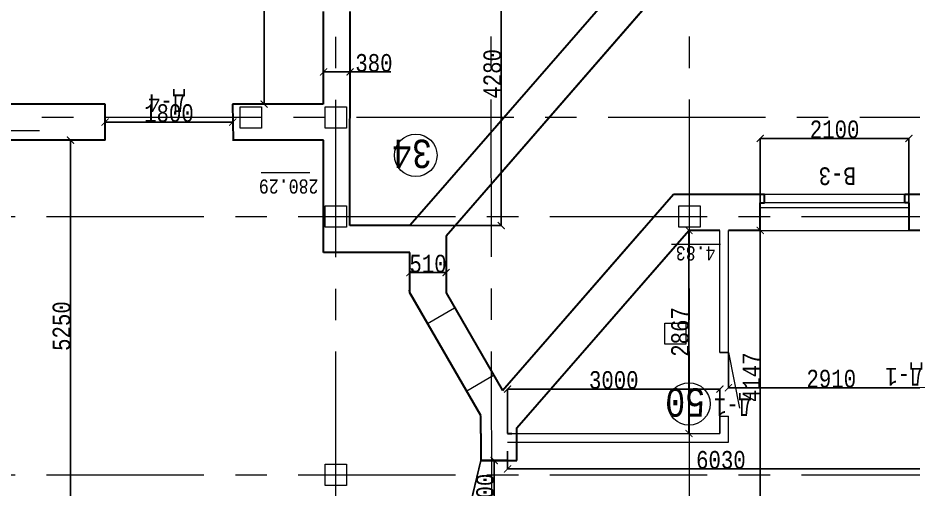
# Model space of a CAD drawing. Header units: millimetres. Extents: x -689206 to 4969298, y -1019800 to 703299.
# Drawn here: x -93654 to -81003, y -573463 to -566811 of the extents above; entities that cross this region are included whole.
import ezdxf

# ---------------------------------------------------------------- set-up
doc = ezdxf.new("R2010")
doc.units = ezdxf.units.MM
doc.linetypes.add('осеваяX2', pattern=[101.6, 63.5, -12.7, 12.7, -12.7])
for name, color, linetype, lineweight in [('несущие', 7, 'Continuous', 30), ('ОКНА', 250, 'Continuous', 20), ('ПЕРЕГОРОДКИ', 252, 'Continuous', 9), ('РАЗМЕРЫ', 7, 'Continuous', 9), ('стены', 7, 'Continuous', 20)]:
    doc.layers.add(name, color=color, linetype=linetype, lineweight=lineweight)
doc.layers.add('четотам', color=7, linetype='Continuous')
doc.styles.add('Аннотативный', font='isocteur.ttf', dxfattribs={"width": 0.7, "height": 250})
doc.dimstyles.new('Аннотативный', dxfattribs={"dimscale": 0, "dimtxt": 250, "dimasz": 100, "dimexe": 1.25, "dimexo": 0.625, "dimtad": 1, "dimdec": 0, "dimtxsty": 'Аннотативный', "dimblk": 'ARCHTICK', "dimcen": 2.5, "dimadec": 0, "dimazin": 0, "dimtfac": 1, "dimtdec": 0, "dimtmove": 0, "dimatfit": 3, "dimfxl": 1, "dimarcsym": 0})

# ---------------------------------------------------------------- blocks, each defined once
blk = doc.blocks.new('_ArchTick')
at = {"color": 0, "linetype": 'ByBlock', "const_width": 0.15}
blk.add_lwpolyline([(-0.5, -0.5), (0.5, 0.5)], dxfattribs=at)
blk = doc.blocks.new('*D3311')
at = {"layer": 'Defpoints', "color": 0, "lineweight": 0, "transparency": 16777216}
for p in [(-90617, -568244), (-92421, -568282), (-90617, -568282)]:
    blk.add_point(p, dxfattribs=at)
at = {"layer": 'стены', "color": 0, "lineweight": -2, "transparency": 16777216}
for p, q in [((-90617, -568244), (-90617, -568283)), ((-92421, -568281), (-92421, -568280)), ((-92421, -568282), (-90617, -568282))]:
    blk.add_line(p, q, dxfattribs=at)
at = {"layer": 'стены', "color": 0, "lineweight": -2, "transparency": 16777216, "xscale": 100, "yscale": 100, "zscale": 100, "rotation": 180}
blk.add_blockref('_ArchTick', (-92421, -568282), dxfattribs=at)
at = {"layer": 'стены', "color": 0, "lineweight": -2, "transparency": 16777216, "xscale": 100, "yscale": 100, "zscale": 100}
blk.add_blockref('_ArchTick', (-90617, -568282), dxfattribs=at)
at = {"layer": 'стены', "color": 0, "lineweight": 5, "transparency": 16777216, "insert": (-91519, -568156), "char_height": 250, "attachment_point": 5, "style": 'Аннотативный'}
blk.add_mtext('1800', dxfattribs=at)
blk = doc.blocks.new('*D3359')
at = {"layer": 'Defpoints', "color": 0, "lineweight": 0, "transparency": 16777216}
for p in [(-83613, -571535), (-80704, -571535), (-80704, -572032)]:
    blk.add_point(p, dxfattribs=at)
at = {"layer": 'стены', "color": 0, "lineweight": -2, "transparency": 16777216}
for p, q in [((-83613, -571536), (-83613, -572033)), ((-80704, -571536), (-80704, -572033)), ((-83613, -572032), (-80704, -572032))]:
    blk.add_line(p, q, dxfattribs=at)
at = {"layer": 'стены', "color": 0, "lineweight": -2, "transparency": 16777216, "xscale": 100, "yscale": 100, "zscale": 100, "rotation": 180}
blk.add_blockref('_ArchTick', (-83613, -572032), dxfattribs=at)
at = {"layer": 'стены', "color": 0, "lineweight": -2, "transparency": 16777216, "xscale": 100, "yscale": 100, "zscale": 100}
blk.add_blockref('_ArchTick', (-80704, -572032), dxfattribs=at)
at = {"layer": 'стены', "color": 0, "lineweight": 5, "transparency": 16777216, "insert": (-82159, -571906), "char_height": 250, "attachment_point": 5, "style": 'Аннотативный'}
blk.add_mtext('2910', dxfattribs=at)
blk = doc.blocks.new('*D3360')
at = {"layer": 'Defpoints', "color": 0, "lineweight": 0, "transparency": 16777216}
for p in [(-86923, -573059), (-86923, -573959), (-86923, -573959)]:
    blk.add_point(p, dxfattribs=at)
at = {"layer": 'стены', "color": 0, "lineweight": -2, "transparency": 16777216}
for p, q in [((-86924, -573059), (-86925, -573059)), ((-86923, -573059), (-86923, -573959)), ((-86924, -573959), (-86925, -573959))]:
    blk.add_line(p, q, dxfattribs=at)
at = {"layer": 'стены', "color": 0, "lineweight": -2, "transparency": 16777216, "xscale": 100, "yscale": 100, "zscale": 100}
for p, rotation in [((-86923, -573059), 90), ((-86923, -573959), 270)]:
    blk.add_blockref('_ArchTick', p, dxfattribs=dict(at, rotation=rotation))
at = {"layer": 'стены', "color": 0, "lineweight": 5, "transparency": 16777216, "insert": (-87049, -573509), "char_height": 250, "attachment_point": 5, "rotation": 90, "style": 'Аннотативный'}
blk.add_mtext('900', dxfattribs=at)
blk = doc.blocks.new('*D3362')
at = {"layer": 'Defpoints', "color": 0, "lineweight": 0, "transparency": 16777216}
for p in [(-80704, -572799), (-86733, -572929), (-80704, -573178)]:
    blk.add_point(p, dxfattribs=at)
at = {"layer": 'стены', "color": 0, "lineweight": -2, "transparency": 16777216}
for p, q in [((-80704, -572799), (-80704, -573179)), ((-86733, -572929), (-86733, -573179)), ((-86733, -573178), (-80704, -573178))]:
    blk.add_line(p, q, dxfattribs=at)
at = {"layer": 'стены', "color": 0, "lineweight": -2, "transparency": 16777216, "xscale": 100, "yscale": 100, "zscale": 100, "rotation": 180}
blk.add_blockref('_ArchTick', (-86733, -573178), dxfattribs=at)
at = {"layer": 'стены', "color": 0, "lineweight": -2, "transparency": 16777216, "xscale": 100, "yscale": 100, "zscale": 100}
blk.add_blockref('_ArchTick', (-80704, -573178), dxfattribs=at)
at = {"layer": 'стены', "color": 0, "lineweight": 5, "transparency": 16777216, "insert": (-83719, -573052), "char_height": 250, "attachment_point": 5, "style": 'Аннотативный'}
blk.add_mtext('6030', dxfattribs=at)
blk = doc.blocks.new('*D3354')
at = {"layer": 'Defpoints', "color": 0, "lineweight": 0, "transparency": 16777216}
for p in [(-83162, -569811), (-83162, -573959), (-83162, -573959)]:
    blk.add_point(p, dxfattribs=at)
at = {"layer": 'РАЗМЕРЫ', "color": 0, "lineweight": -2, "transparency": 16777216}
for p, q in [((-83163, -569811), (-83163, -569811)), ((-83162, -569811), (-83162, -573959)), ((-83163, -573959), (-83163, -573959))]:
    blk.add_line(p, q, dxfattribs=at)
at = {"layer": 'РАЗМЕРЫ', "color": 0, "lineweight": -2, "transparency": 16777216, "xscale": 100, "yscale": 100, "zscale": 100}
for p, rotation in [((-83162, -569811), 90), ((-83162, -573959), 270)]:
    blk.add_blockref('_ArchTick', p, dxfattribs=dict(at, rotation=rotation))
at = {"layer": 'РАЗМЕРЫ', "color": 0, "lineweight": 5, "transparency": 16777216, "insert": (-83288, -571885), "char_height": 250, "attachment_point": 5, "rotation": 90, "style": 'Аннотативный'}
blk.add_mtext('4147', dxfattribs=at)
blk = doc.blocks.new('*D3418')
at = {"layer": 'Defpoints', "color": 0, "linetype": 'ByBlock', "lineweight": 0, "transparency": 16777216}
for p in [(-81062, -568512), (-83162, -569811), (-81062, -569811)]:
    blk.add_point(p, dxfattribs=at)
at = {"layer": 'РАЗМЕРЫ', "color": 0, "linetype": 'ByBlock', "lineweight": -2, "transparency": 16777216}
for p, q in [((-83162, -569811), (-83162, -568511)), ((-83162, -568512), (-81062, -568512)), ((-81062, -569811), (-81062, -568511))]:
    blk.add_line(p, q, dxfattribs=at)
at = {"layer": 'РАЗМЕРЫ', "color": 0, "linetype": 'ByBlock', "lineweight": -2, "transparency": 16777216, "xscale": 100, "yscale": 100, "zscale": 100, "rotation": 180}
blk.add_blockref('_ArchTick', (-83162, -568512), dxfattribs=at)
at = {"layer": 'РАЗМЕРЫ', "color": 0, "linetype": 'ByBlock', "lineweight": -2, "transparency": 16777216, "xscale": 100, "yscale": 100, "zscale": 100}
blk.add_blockref('_ArchTick', (-81062, -568512), dxfattribs=at)
at = {"layer": 'РАЗМЕРЫ', "color": 0, "linetype": 'ByBlock', "lineweight": 9, "transparency": 16777216, "insert": (-82112, -568386), "char_height": 250, "attachment_point": 5, "style": 'Аннотативный'}
blk.add_mtext('2100', dxfattribs=at)
blk = doc.blocks.new('*D3423')
at = {"layer": 'Defpoints', "color": 0, "linetype": 'ByBlock', "lineweight": 0, "transparency": 16777216}
for p in [(-83733, -572051), (-86733, -572679), (-83733, -572679)]:
    blk.add_point(p, dxfattribs=at)
at = {"layer": 'РАЗМЕРЫ', "color": 0, "linetype": 'ByBlock', "lineweight": -2, "transparency": 16777216}
for p, q in [((-86733, -572678), (-86733, -572050)), ((-86733, -572051), (-83733, -572051)), ((-83733, -572678), (-83733, -572050))]:
    blk.add_line(p, q, dxfattribs=at)
at = {"layer": 'РАЗМЕРЫ', "color": 0, "linetype": 'ByBlock', "lineweight": -2, "transparency": 16777216, "xscale": 100, "yscale": 100, "zscale": 100, "rotation": 180}
blk.add_blockref('_ArchTick', (-86733, -572051), dxfattribs=at)
at = {"layer": 'РАЗМЕРЫ', "color": 0, "linetype": 'ByBlock', "lineweight": -2, "transparency": 16777216, "xscale": 100, "yscale": 100, "zscale": 100}
blk.add_blockref('_ArchTick', (-83733, -572051), dxfattribs=at)
at = {"layer": 'РАЗМЕРЫ', "color": 0, "linetype": 'ByBlock', "lineweight": 5, "transparency": 16777216, "insert": (-85233, -571925), "char_height": 250, "attachment_point": 5, "style": 'Аннотативный'}
blk.add_mtext('3000', dxfattribs=at)
blk = doc.blocks.new('*D3424')
at = {"layer": 'Defpoints', "color": 0, "linetype": 'ByBlock', "lineweight": 0, "transparency": 16777216}
for p in [(-84170, -569811), (-84170, -572679), (-84170, -572679)]:
    blk.add_point(p, dxfattribs=at)
at = {"layer": 'РАЗМЕРЫ', "color": 0, "linetype": 'ByBlock', "lineweight": -2, "transparency": 16777216}
for p, q in [((-84170, -569811), (-84171, -569811)), ((-84170, -569811), (-84170, -572679)), ((-84170, -572679), (-84171, -572679))]:
    blk.add_line(p, q, dxfattribs=at)
at = {"layer": 'РАЗМЕРЫ', "color": 0, "linetype": 'ByBlock', "lineweight": -2, "transparency": 16777216, "xscale": 100, "yscale": 100, "zscale": 100}
for p, rotation in [((-84170, -569811), 90), ((-84170, -572679), 270)]:
    blk.add_blockref('_ArchTick', p, dxfattribs=dict(at, rotation=rotation))
at = {"layer": 'РАЗМЕРЫ', "color": 0, "linetype": 'ByBlock', "lineweight": 5, "transparency": 16777216, "insert": (-84295, -571245), "char_height": 250, "attachment_point": 5, "rotation": 90, "style": 'Аннотативный'}
blk.add_mtext('2867', dxfattribs=at)
blk = doc.blocks.new('*D3412')
at = {"layer": 'Defpoints', "color": 0, "linetype": 'ByBlock', "lineweight": 0, "transparency": 16777216}
for p in [(-89947, -560967), (-90175, -568027), (-89948, -568027)]:
    blk.add_point(p, dxfattribs=at)
at = {"layer": 'РАЗМЕРЫ', "color": 0, "linetype": 'ByBlock', "lineweight": -2, "transparency": 16777216}
for p, q in [((-89948, -560967), (-90176, -560967)), ((-90175, -560967), (-90175, -568027)), ((-89949, -568027), (-90176, -568027))]:
    blk.add_line(p, q, dxfattribs=at)
at = {"layer": 'РАЗМЕРЫ', "color": 0, "linetype": 'ByBlock', "lineweight": -2, "transparency": 16777216, "xscale": 100, "yscale": 100, "zscale": 100}
for p, rotation in [((-90175, -560967), 89.99630299813984), ((-90175, -568027), 269.9963029981398)]:
    blk.add_blockref('_ArchTick', p, dxfattribs=dict(at, rotation=rotation))
at = {"layer": 'РАЗМЕРЫ', "color": 0, "linetype": 'ByBlock', "lineweight": 5, "transparency": 16777216, "insert": (-90301, -564497), "char_height": 250, "attachment_point": 5, "rotation": 89.9963, "style": 'Аннотативный'}
blk.add_mtext('7060', dxfattribs=at)
blk = doc.blocks.new('*D3414')
at = {"layer": 'Defpoints', "color": 0, "linetype": 'ByBlock', "lineweight": 0, "transparency": 16777216}
for p in [(-89334, -567573), (-88959, -567574), (-88959, -567574)]:
    blk.add_point(p, dxfattribs=at)
at = {"layer": 'РАЗМЕРЫ', "color": 0, "linetype": 'ByBlock', "lineweight": -2, "transparency": 16777216}
for p, q in [((-89334, -567574), (-89334, -567575)), ((-89334, -567574), (-88959, -567574)), ((-88959, -567574), (-88959, -567575)), ((-88959, -567574), (-88385, -567574))]:
    blk.add_line(p, q, dxfattribs=at)
at = {"layer": 'РАЗМЕРЫ', "color": 0, "linetype": 'ByBlock', "lineweight": -2, "transparency": 16777216, "xscale": 100, "yscale": 100, "zscale": 100, "rotation": 180}
blk.add_blockref('_ArchTick', (-89334, -567574), dxfattribs=at)
at = {"layer": 'РАЗМЕРЫ', "color": 0, "linetype": 'ByBlock', "lineweight": -2, "transparency": 16777216, "xscale": 100, "yscale": 100, "zscale": 100}
blk.add_blockref('_ArchTick', (-88959, -567574), dxfattribs=at)
at = {"layer": 'РАЗМЕРЫ', "color": 0, "linetype": 'ByBlock', "lineweight": 5, "transparency": 16777216, "insert": (-88622, -567448), "char_height": 250, "attachment_point": 5, "style": 'Аннотативный'}
blk.add_mtext('380', dxfattribs=at)
blk = doc.blocks.new('*D3455')
at = {"layer": 'Defpoints', "color": 0, "linetype": 'ByBlock', "lineweight": 0, "transparency": 16777216}
for p in [(-88113, -570407), (-87603, -570407), (-87603, -570407)]:
    blk.add_point(p, dxfattribs=at)
at = {"layer": 'несущие', "color": 0, "linetype": 'ByBlock', "lineweight": -2, "transparency": 16777216}
for p, q in [((-88113, -570407), (-88113, -570406)), ((-88113, -570407), (-87603, -570407)), ((-87603, -570407), (-87603, -570406))]:
    blk.add_line(p, q, dxfattribs=at)
at = {"layer": 'несущие', "color": 0, "linetype": 'ByBlock', "lineweight": -2, "transparency": 16777216, "xscale": 100, "yscale": 100, "zscale": 100, "rotation": 180}
blk.add_blockref('_ArchTick', (-88113, -570407), dxfattribs=at)
at = {"layer": 'несущие', "color": 0, "linetype": 'ByBlock', "lineweight": -2, "transparency": 16777216, "xscale": 100, "yscale": 100, "zscale": 100}
blk.add_blockref('_ArchTick', (-87603, -570407), dxfattribs=at)
at = {"layer": 'несущие', "color": 0, "linetype": 'ByBlock', "lineweight": 5, "transparency": 16777216, "insert": (-87858, -570282), "char_height": 250, "attachment_point": 5, "style": 'Аннотативный'}
blk.add_mtext('510', dxfattribs=at)
blk = doc.blocks.new('*D3498')
at = {"layer": 'Defpoints', "color": 0, "lineweight": 0, "ltscale": 150, "transparency": 16777216}
for p in [(-88955, -565459), (-88963, -569743), (-86822, -569743)]:
    blk.add_point(p, dxfattribs=at)
at = {"layer": 'РАЗМЕРЫ', "color": 0, "lineweight": -2, "ltscale": 150, "transparency": 16777216}
for p, q in [((-88954, -565459), (-86821, -565459)), ((-86822, -565459), (-86822, -569743)), ((-88963, -569743), (-86821, -569743))]:
    blk.add_line(p, q, dxfattribs=at)
at = {"layer": 'РАЗМЕРЫ', "color": 0, "lineweight": -2, "ltscale": 150, "transparency": 16777216, "xscale": 100, "yscale": 100, "zscale": 100}
for p, rotation in [((-86822, -565459), 90), ((-86822, -569743), 270)]:
    blk.add_blockref('_ArchTick', p, dxfattribs=dict(at, rotation=rotation))
at = {"layer": 'РАЗМЕРЫ', "color": 0, "lineweight": 5, "ltscale": 150, "transparency": 16777216, "insert": (-86948, -567601), "char_height": 250, "attachment_point": 5, "rotation": 90, "style": 'Аннотативный'}
blk.add_mtext('4280', dxfattribs=at)
blk = doc.blocks.new('*D3530')
at = {"layer": 'Defpoints', "color": 0, "linetype": 'ByBlock', "lineweight": 0, "ltscale": 35, "transparency": 16777216}
for p in [(-92911, -568537), (-92493, -568537), (-92493, -573787)]:
    blk.add_point(p, dxfattribs=at)
at = {"layer": 'РАЗМЕРЫ', "color": 0, "linetype": 'ByBlock', "lineweight": -2, "ltscale": 35, "transparency": 16777216}
for p, q in [((-92494, -568537), (-92912, -568537)), ((-92911, -573787), (-92911, -568537)), ((-92494, -573787), (-92912, -573787))]:
    blk.add_line(p, q, dxfattribs=at)
at = {"layer": 'РАЗМЕРЫ', "color": 0, "linetype": 'ByBlock', "lineweight": -2, "ltscale": 35, "transparency": 16777216, "xscale": 100, "yscale": 100, "zscale": 100}
for p, rotation in [((-92911, -568537), 90), ((-92911, -573787), 270)]:
    blk.add_blockref('_ArchTick', p, dxfattribs=dict(at, rotation=rotation))
at = {"layer": 'РАЗМЕРЫ', "color": 0, "linetype": 'ByBlock', "lineweight": 5, "ltscale": 35, "transparency": 16777216, "insert": (-93036, -571162), "char_height": 250, "attachment_point": 5, "rotation": 90, "style": 'Аннотативный'}
blk.add_mtext('5250', dxfattribs=at)

msp = doc.modelspace()

# ---------------------------------------------------------------- linework, layer by layer
at = {"layer": 'ОКНА', "lineweight": 13}
for p, q in [((-81061.9, -569491.5), (-83161.9, -569491.5)), ((-81121.9, -569421.5), (-83101.9, -569421.5))]:
    msp.add_line(p, q, dxfattribs=at)
at = {"layer": 'ОКНА'}
msp.add_line((-81061.9, -569421.5), (-81061.9, -569491.5), dxfattribs=at)
at = {"layer": 'ПЕРЕГОРОДКИ', "color": 0}
for p, q in [((-83733.4, -571535), (-83613.4, -571535)), ((-83733.4, -572435), (-83613.4, -572435))]:
    msp.add_line(p, q, dxfattribs=at)
at = {"layer": 'ПЕРЕГОРОДКИ', "color": 0, "lineweight": 13}
msp.add_line((-83613.4, -571535), (-83733.4, -571535), dxfattribs=at)
at = {"layer": 'ПЕРЕГОРОДКИ', "color": 18, "linetype": 'ByBlock', "lineweight": 13, "true_color": 0x000000}
msp.add_line((-87113.4, -573058.7), (-87315.3, -573912.8), dxfattribs=at)
at = {"layer": 'РАЗМЕРЫ', "linetype": 'осеваяX2', "lineweight": 5, "ltscale": 35}
for p, q in [((-89159.5, -598637.6), (-89159.5, -548796.3)), ((-86915.5, -598634), (-86995.5, -548796.3)), ((-132363.4, -569615.9), (-65310.7, -569615.9)), ((-132363.4, -573260.7), (-65310.7, -573260.7))]:
    msp.add_line(p, q, dxfattribs=at)
at = {"layer": 'РАЗМЕРЫ', "linetype": 'ByBlock', "lineweight": 20}
for p, q in [((-93350.3, -568406.6), (-94700.3, -568406.6)), ((-88069.4, -570757.6), (-88129.4, -570653.7)), ((-87309.4, -572074), (-88069.4, -570757.6))]:
    msp.add_line(p, q, dxfattribs=at)
at = {"layer": 'РАЗМЕРЫ'}
for p, q in [((-89525.9, -569000.2), (-90215.1, -569000.2)), ((-83726.9, -570011.5), (-84416.2, -570011.5))]:
    msp.add_line(p, q, dxfattribs=at)
at = {"layer": 'РАЗМЕРЫ', "lineweight": 30}
for p, q in [((-86806.5, -572071.9), (-84389, -569301.5)), ((-83101.9, -569421.5), (-83101.9, -569301.5)), ((-81121.9, -569421.5), (-81121.9, -569301.5)), ((-83161.9, -569421.5), (-83101.9, -569421.5)), ((-81061.9, -569421.5), (-81121.9, -569421.5)), ((-86600.9, -572597.5), (-84169.9, -569811.5))]:
    msp.add_line(p, q, dxfattribs=at)
at = {"layer": 'РАЗМЕРЫ', "lineweight": 13}
for p, q in [((-83161.9, -569301.5), (-81121.9, -569301.5)), ((-83161.9, -569811.5), (-81061.9, -569811.5))]:
    msp.add_line(p, q, dxfattribs=at)
at = {"layer": 'РАЗМЕРЫ', "linetype": 'ByBlock', "lineweight": 15, "ltscale": 35}
for p, q in [((-87863.4, -571124.6), (-87485.3, -570906.3)), ((-87309.4, -572074), (-86931.3, -571855.7))]:
    msp.add_line(p, q, dxfattribs=at)
at = {"layer": 'РАЗМЕРЫ', "linetype": 'ByBlock', "lineweight": 30, "ltscale": 35}
for p, q in [((-86603.4, -573058.7), (-86600.9, -572597.5)), ((-87113.4, -573058.7), (-86603.4, -573058.7))]:
    msp.add_line(p, q, dxfattribs=at)
at = {"layer": 'стены', "linetype": 'осеваяX2', "lineweight": 5, "ltscale": 35}
for p, q in [((-84163.4, -598634), (-84163.4, -548796.3)), ((-65310.7, -568216.6), (-132363.4, -568216.6))]:
    msp.add_line(p, q, dxfattribs=at)
at = {"layer": 'стены'}
for p, q in [((-83853.4, -565586.2), (-87603.4, -569891.6)), ((-83853.4, -565586.2), (-87603.4, -569891.6)), ((-87603.4, -569891.6), (-87603.4, -570691.6)), ((-87603.4, -569891.6), (-87603.4, -570691.6)), ((-88113.4, -570691.6), (-88113.4, -570122.7)), ((-88113.4, -570691.6), (-88113.4, -570122.7)), ((-88113.4, -570691.6), (-87613.4, -571557.6)), ((-87603.4, -570691.6), (-87103.4, -571557.6))]:
    msp.add_line(p, q, dxfattribs=at)
at = {"layer": 'стены', "lineweight": 30}
for p, q in [((-83853.4, -565586.2), (-87603.4, -569891.6)), ((-84694.4, -565817.3), (-87746, -569320.9)), ((-89334.1, -568026.7), (-89334.1, -566721)), ((-88963.5, -569742.7), (-88957.4, -566721)), ((-92421.5, -568026.6), (-94033.5, -568026.6)), ((-92421.5, -568536.6), (-92421.5, -568026.6)), ((-89340, -568026.7), (-90621.5, -568026.6)), ((-90621.5, -568026.6), (-90610.7, -568536.6)), ((-92421.5, -568536.6), (-96189, -568536.6)), ((-89334.1, -568536.6), (-90621.5, -568536.6)), ((-89334.1, -570122.7), (-89334.1, -568536.6)), ((-87746, -569320.9), (-88113.4, -569742.7)), ((-84389, -569301.5), (-83101.9, -569301.5)), ((-81121.9, -569301.5), (-80834.1, -569301.5)), ((-83161.9, -569811.5), (-83161.9, -569421.5)), ((-81061.9, -569421.5), (-81061.9, -569811.5)), ((-88113.4, -569742.7), (-88963.5, -569742.7)), ((-87603.4, -569891.6), (-87603.4, -570691.6)), ((-86806.5, -572071.9), (-84834.1, -569811.5)), ((-86806.5, -572071.9), (-84843.7, -569822.5)), ((-83733.4, -569811.5), (-84169.9, -569811.5)), ((-83161.9, -569811.5), (-83613.4, -569811.5)), ((-80704.1, -569811.5), (-81061.9, -569811.5)), ((-88113.4, -570122.7), (-89334.1, -570122.7)), ((-88113.4, -570691.6), (-88113.4, -570122.7)), ((-86600.9, -572597.5), (-84402, -570077.5)), ((-87113.4, -572423.7), (-88113.4, -570691.6)), ((-87603.4, -570691.6), (-86806.5, -572071.9)), ((-87113.4, -572678.7), (-87113.4, -572423.7)), ((-87113.4, -572678.7), (-87113.4, -573058.7)), ((-86733.4, -572678.7), (-86671.7, -572678.7)), ((-86733.4, -573058.7), (-87113.4, -573058.7))]:
    msp.add_line(p, q, dxfattribs=at)
at = {"layer": 'стены', "lineweight": 13}
for p, q in [((-83733.4, -571535), (-83733.4, -569811.5)), ((-83613.4, -571535), (-83613.4, -569811.5)), ((-83733.4, -572678.7), (-83733.4, -572435)), ((-83613.4, -572798.7), (-83613.4, -572435)), ((-86733.4, -572678.7), (-83733.4, -572678.7)), ((-86733.4, -572798.7), (-83613.4, -572798.7))]:
    msp.add_line(p, q, dxfattribs=at)
at = {"layer": 'стены', "lineweight": 9}
msp.add_line((-83613.4, -571535), (-83458, -572321), dxfattribs=at)
at = {"layer": 'стены', "color": 7, "lineweight": 25, "true_color": 0xffffff}
msp.add_line((-87113.4, -573058.7), (-87315.3, -573912.8), dxfattribs=at)
at = {"layer": 'стены', "lineweight": 20}
for points in [[(-90213.4, -568367.7), (-90513.4, -568367.7), (-90513.4, -568067.7), (-90213.4, -568067.7)], [(-89009.5, -568366.6), (-89309.5, -568366.6), (-89309.5, -568066.6), (-89009.5, -568066.6)], [(-89009.5, -569765.9), (-89309.5, -569765.9), (-89309.5, -569465.9), (-89009.5, -569465.9)], [(-84013.4, -569765.9), (-84313.4, -569765.9), (-84313.4, -569465.9), (-84013.4, -569465.9)], [(-84213.4, -571418.6), (-84513.4, -571418.6), (-84513.4, -571118.6), (-84213.4, -571118.6)], [(-89009.5, -573410.7), (-89309.5, -573410.7), (-89309.5, -573110.7), (-89009.5, -573110.7)]]:
    msp.add_lwpolyline(points, close=True, dxfattribs=at)
at = {"layer": 'четотам', "lineweight": 13}
for centre in [(-88030.7, -568751), (-84169.9, -572261)]:
    msp.add_circle(centre, 300, dxfattribs=at)

# ---------------------------------------------------------------- texts
at = {"layer": 'РАЗМЕРЫ', "lineweight": 20, "ltscale": 150, "char_height": 250, "width": 922.913, "attachment_point": 1, "rotation": 180, "style": 'Аннотативный'}
for s, insert in [('Д-4', (-91290.7, -568141.5)), ('В-3', (-81810.7, -569171)), ('Д-1', (-80870.7, -572001.5)), ('Д-1', (-83290.7, -572431.5))]:
    msp.add_mtext(s, dxfattribs=dict(at, insert=insert))
at = {"layer": 'РАЗМЕРЫ', "lineweight": 13, "ltscale": 150, "char_height": 401.1, "width": 1460, "attachment_point": 1, "rotation": 180, "style": 'Аннотативный'}
for s, insert in [('34', (-87802.7, -568930.9)), ('50', (-83941.9, -572440.9))]:
    msp.add_mtext(s, dxfattribs=dict(at, insert=insert))
at = {"layer": 'РАЗМЕРЫ', "char_height": 200, "width": 656.117, "attachment_point": 1, "rotation": 180, "style": 'Аннотативный'}
for s, insert in [('280.29', (-89406.1, -569291.3)), ('4.83', (-83795.2, -570235.5))]:
    msp.add_mtext(s, dxfattribs=dict(at, insert=insert))

# ---------------------------------------------------------------- dimensions: what is measured, and where the dimension line sits
at = {"layer": 'несущие', "color": 18, "linetype": 'ByBlock', "lineweight": 5, "true_color": 0x000000}
dim = msp.add_linear_dim(base=(-87603.4, -570407.2), p1=(-88113.4, -570407.2), p2=(-87603.4, -570407.2), angle=180, dimstyle='Аннотативный', dxfattribs=at)
dim.commit()
dim.dimension.update_dxf_attribs({"geometry": '*D3455', "text_midpoint": (-87858.4, -570281.5)})
at = {"layer": 'РАЗМЕРЫ', "linetype": 'ByBlock', "lineweight": 5}
dim = msp.add_aligned_dim(p1=(-89947.4, -560966.6), p2=(-89947.9, -568026.7), distance=-227.2, dimstyle='Аннотативный', dxfattribs=at)
dim.commit()
dim.dimension.update_dxf_attribs({"geometry": '*D3412', "text_midpoint": (-90300.5, -564496.6)})
at = {"layer": 'РАЗМЕРЫ', "lineweight": 5, "ltscale": 150}
dim = msp.add_linear_dim(base=(-86822.2, -569742.7), p1=(-88954.9, -565459.5), p2=(-88963.5, -569742.7), angle=270, text='4280', dimstyle='Аннотативный', dxfattribs=at)
dim.commit()
dim.dimension.update_dxf_attribs({"geometry": '*D3498', "text_midpoint": (-86947.8, -567601.1)})
at = {"layer": 'РАЗМЕРЫ', "color": 18, "linetype": 'ByBlock', "lineweight": 5, "true_color": 0x000000}
dim = msp.add_linear_dim(base=(-88959.1, -567573.7), p1=(-89334.1, -567573), p2=(-88959.1, -567573.7), angle=180, text='380', dimstyle='Аннотативный', dxfattribs=at)
dim.commit()
dim.dimension.update_dxf_attribs({"geometry": '*D3414', "text_midpoint": (-88622.2, -567448.1)})
at = {"layer": 'РАЗМЕРЫ', "color": 18, "linetype": 'ByBlock', "lineweight": 9, "true_color": 0x000000}
dim = msp.add_linear_dim(base=(-81061.9, -568511.9), p1=(-83161.9, -569811.5), p2=(-81061.9, -569811.5), angle=180, dimstyle='Аннотативный', dxfattribs=at)
dim.commit()
dim.dimension.update_dxf_attribs({"geometry": '*D3418', "text_midpoint": (-82111.9, -568386.3)})
at = {"layer": 'РАЗМЕРЫ', "linetype": 'ByBlock', "lineweight": 5, "ltscale": 35}
dim = msp.add_linear_dim(base=(-92910.7, -568536.6), p1=(-92493.4, -573786.6), p2=(-92493.4, -568536.6), angle=270, dimstyle='Аннотативный', dxfattribs=at)
dim.commit()
dim.dimension.update_dxf_attribs({"geometry": '*D3530', "text_midpoint": (-93036.3, -571161.6)})
at = {"layer": 'РАЗМЕРЫ', "color": 18, "linetype": 'ByBlock', "lineweight": 5, "true_color": 0x000000}
dim = msp.add_linear_dim(base=(-84169.9, -572678.7), p1=(-84169.9, -569811.5), p2=(-84169.9, -572678.7), angle=270, dimstyle='Аннотативный', dxfattribs=at)
dim.commit()
dim.dimension.update_dxf_attribs({"geometry": '*D3424', "text_midpoint": (-84295.5, -571245.1)})
at = {"layer": 'РАЗМЕРЫ', "lineweight": 5}
dim = msp.add_linear_dim(base=(-83161.9, -573958.7), p1=(-83161.9, -569811.5), p2=(-83161.9, -573958.7), angle=270, dimstyle='Аннотативный', dxfattribs=at)
dim.commit()
dim.dimension.update_dxf_attribs({"geometry": '*D3354', "text_midpoint": (-83287.6, -571885.1)})
at = {"layer": 'РАЗМЕРЫ', "color": 18, "linetype": 'ByBlock', "lineweight": 5, "true_color": 0x000000}
dim = msp.add_linear_dim(base=(-83733.4, -572050.8), p1=(-86733.4, -572678.7), p2=(-83733.4, -572678.7), angle=180, dimstyle='Аннотативный', dxfattribs=at)
dim.commit()
dim.dimension.update_dxf_attribs({"geometry": '*D3423', "text_midpoint": (-85233.4, -572050.8), "dimtype": 160})
at = {"layer": 'стены', "lineweight": 5}
for base, p1, p2, text, picture, middle in [((-90616.9, -568281.6), (-92421.5, -568281.6), (-90616.9, -568243.6), '1800', '*D3311', (-91519.2, -568156)), ((-80704.1, -572031.6), (-83613.4, -571535), (-80704.1, -571535), '2910', '*D3359', (-82158.7, -571906)), ((-80704.1, -573177.9), (-86733.4, -572928.7), (-80704.1, -572798.7), '6030', '*D3362', (-83718.7, -573052.2))]:
    dim = msp.add_linear_dim(base=base, p1=p1, p2=p2, angle=180, text=text, dimstyle='Аннотативный', dxfattribs=at)
    dim.commit()
    dim.dimension.update_dxf_attribs({"geometry": picture, "text_midpoint": middle})
dim = msp.add_linear_dim(base=(-86923.4, -573958.7), p1=(-86923.4, -573058.7), p2=(-86923.4, -573958.7), angle=270, dimstyle='Аннотативный', dxfattribs=at)
dim.commit()
dim.dimension.update_dxf_attribs({"geometry": '*D3360', "text_midpoint": (-87049, -573508.7)})

doc.saveas('drawing.dxf')
